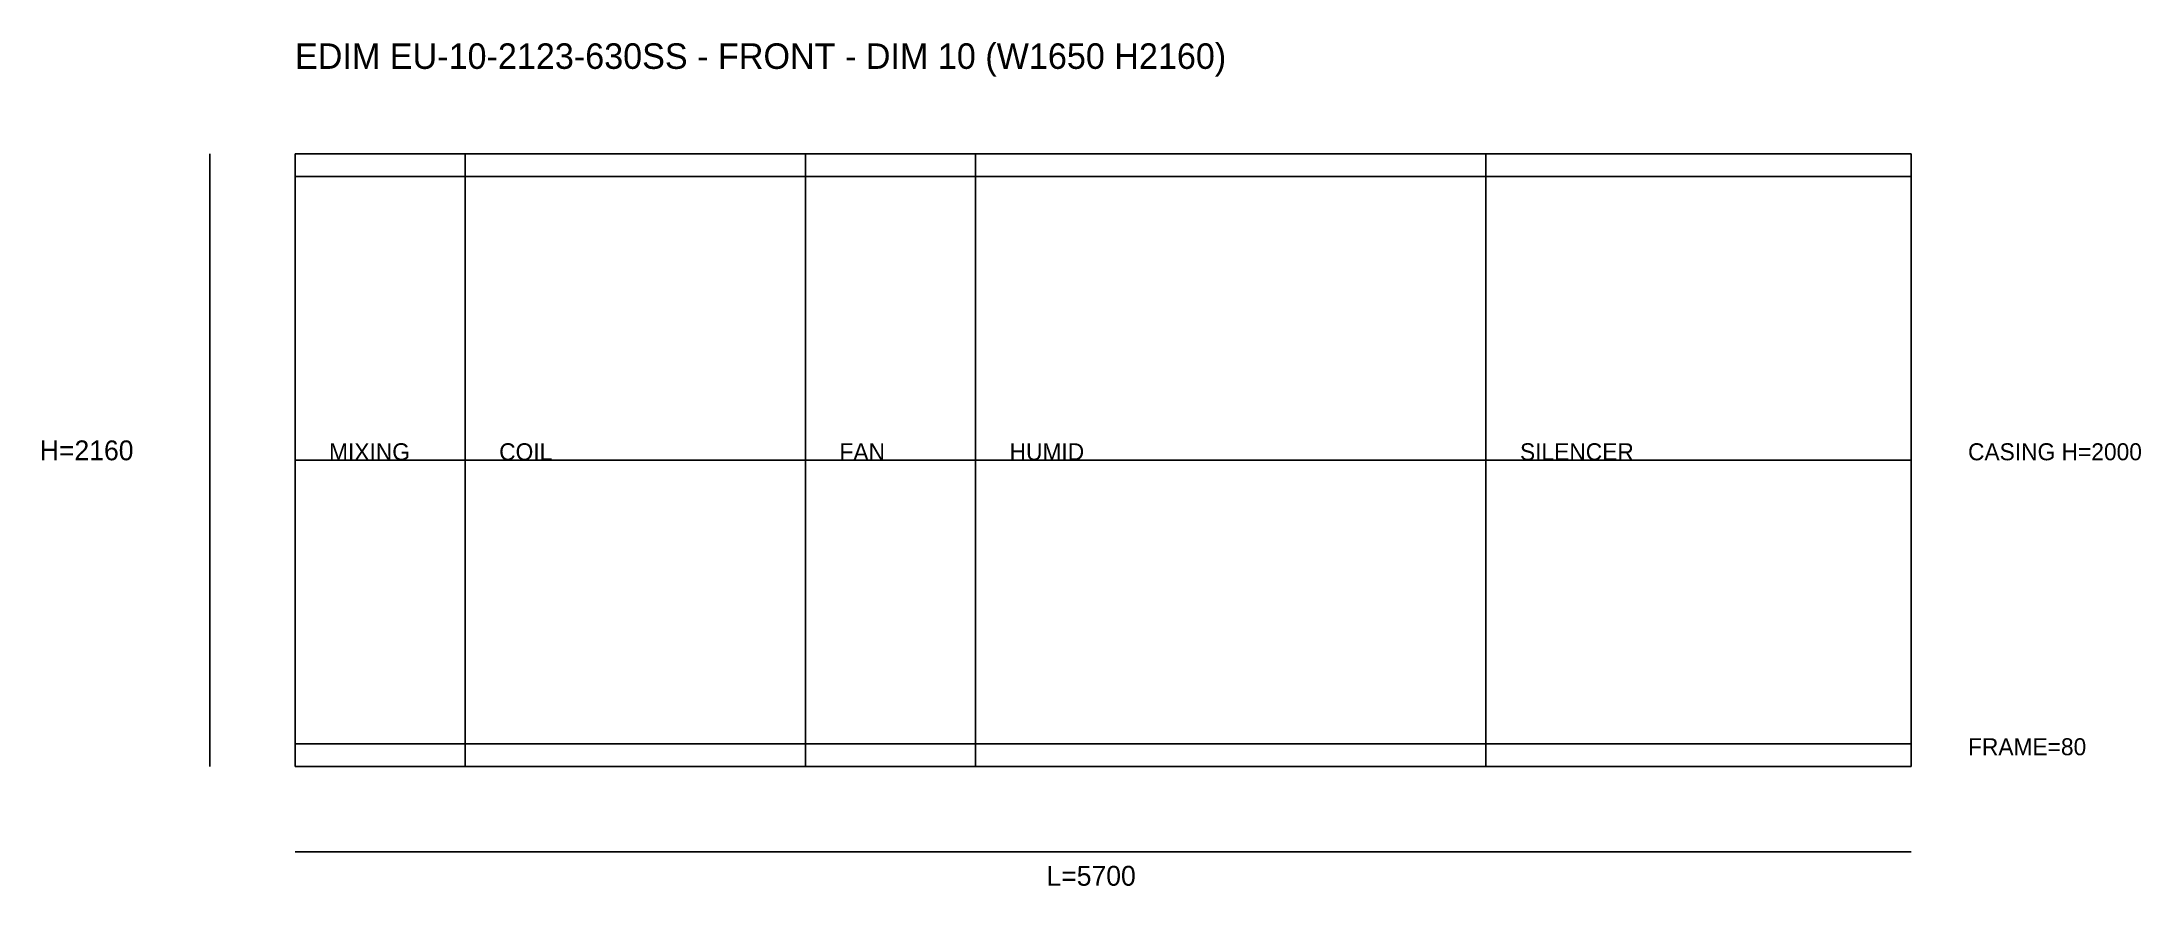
# Model space of a CAD drawing. Header units: millimetres. Extents: x -892 to 6510, y -421 to 2555.
import ezdxf

# ---------------------------------------------------------------- set-up
doc = ezdxf.new("R2010")
doc.units = ezdxf.units.MM
for name, color, linetype in [('DIM', 1, 'CONTINUOUS'), ('OUTLINE', 7, 'CONTINUOUS'), ('SECTION', 3, 'CONTINUOUS'), ('TEXT', 5, 'CONTINUOUS')]:
    doc.layers.add(name, color=color, linetype=linetype)

msp = doc.modelspace()

# ---------------------------------------------------------------- linework, layer by layer
at = {"layer": 'DIM'}
for p, q in [((-300, 0), (-300, 2160)), ((0, 1080), (5700, 1080)), ((0, -300), (5700, -300))]:
    msp.add_line(p, q, dxfattribs=at)
at = {"layer": 'OUTLINE'}
for p, q in [((5700, 2160), (0, 2160)), ((0, 2160), (0, 0)), ((5700, 0), (5700, 2160)), ((0, 2080), (5700, 2080)), ((0, 80), (5700, 80)), ((0, 0), (5700, 0))]:
    msp.add_line(p, q, dxfattribs=at)
at = {"layer": 'SECTION'}
for p, q in [((600, 0), (600, 2160)), ((1800, 0), (1800, 2160)), ((2400, 0), (2400, 2160)), ((4200, 0), (4200, 2160))]:
    msp.add_line(p, q, dxfattribs=at)

# ---------------------------------------------------------------- texts
at = {"layer": 'DIM'}
for s, p in [('CASING H=2000', (5900, 1080)), ('FRAME=80', (5900, 40))]:
    msp.add_text(s, height=60, dxfattribs=at).set_placement(p)
at = {"layer": 'TEXT'}
for s, height, p in [('EDIM EU-10-2123-630SS - FRONT - DIM 10 (W1650 H2160)', 90, (0, 2460)), ('H=2160', 70, (-900, 1080)), ('MIXING', 60, (120, 1080)), ('COIL', 60, (720, 1080)), ('FAN', 60, (1920, 1080)), ('HUMID', 60, (2520, 1080)), ('SILENCER', 60, (4320, 1080)), ('L=5700', 70, (2650, -420))]:
    msp.add_text(s, height=height, dxfattribs=at).set_placement(p)

doc.saveas('drawing.dxf')
